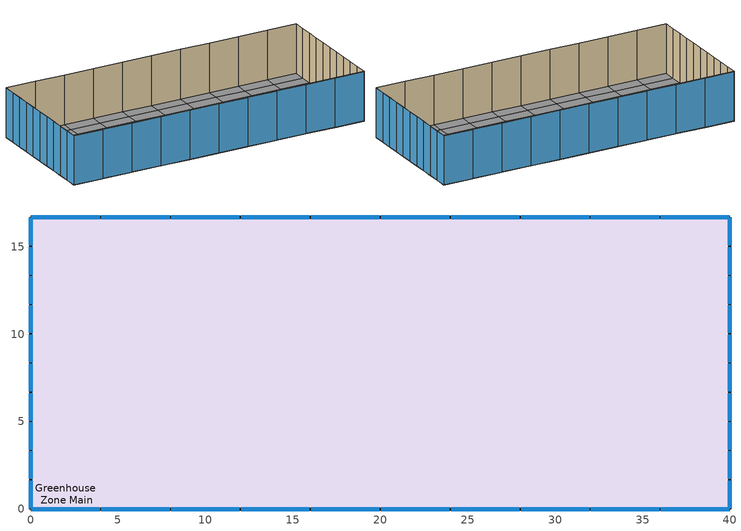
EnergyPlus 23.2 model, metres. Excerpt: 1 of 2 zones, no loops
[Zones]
Greenhouse Zone Main
 floor ground (Floor Construction): 0,0 0,1.67 4,1.67 4,0 z0; 4,0 4,1.67 8,1.67 8,0 z0; 8,0 8,1.67 12,1.67 12,0 z0; 12,0 12,1.67 16,1.67 16,0 z0; 16,0 16,1.67 20,1.67 20,0 z0; 20,0 20,1.67 24,1.67 24,0 z0; 24,0 24,1.67 28,1.67 28,0 z0; 28,0 28,1.67 32,1.67 32,0 z0; 32,0 32,1.67 36,1.67 36,0 z0; 36,0 36,1.67 40,1.67 40,0 z0; 0,1.67 0,3.34 4,3.34 4,1.67 z0; 4,1.67 4,3.34 8,3.34 8,1.67 z0; 8,1.67 8,3.34 12,3.34 12,1.67 z0; 12,1.67 12,3.34 16,3.34 16,1.67 z0; 16,1.67 16,3.34 20,3.34 20,1.67 z0; 20,1.67 20,3.34 24,3.34 24,1.67 z0; 24,1.67 24,3.34 28,3.34 28,1.67 z0; 28,1.67 28,3.34 32,3.34 32,1.67 z0; 32,1.67 32,3.34 36,3.34 36,1.67 z0; 36,1.67 36,3.34 40,3.34 40,1.67 z0; 0,3.34 0,5.01 4,5.01 4,3.34 z0; 4,3.34 4,5.01 8,5.01 8,3.34 z0; 8,3.34 8,5.01 12,5.01 12,3.34 z0; 12,3.34 12,5.01 16,5.01 16,3.34 z0; 16,3.34 16,5.01 20,5.01 20,3.34 z0; 20,3.34 20,5.01 24,5.01 24,3.34 z0; 24,3.34 24,5.01 28,5.01 28,3.34 z0; 28,3.34 28,5.01 32,5.01 32,3.34 z0; 32,3.34 32,5.01 36,5.01 36,3.34 z0; 36,3.34 36,5.01 40,5.01 40,3.34 z0; 0,5.01 0,6.68 4,6.68 4,5.01 z0; 4,5.01 4,6.68 8,6.68 8,5.01 z0; 8,5.01 8,6.68 12,6.68 12,5.01 z0; 12,5.01 12,6.68 16,6.68 16,5.01 z0; 16,5.01 16,6.68 20,6.68 20,5.01 z0; 20,5.01 20,6.68 24,6.68 24,5.01 z0; 24,5.01 24,6.68 28,6.68 28,5.01 z0; 28,5.01 28,6.68 32,6.68 32,5.01 z0; 32,5.01 32,6.68 36,6.68 36,5.01 z0; 36,5.01 36,6.68 40,6.68 40,5.01 z0; 0,6.68 0,8.35 4,8.35 4,6.68 z0; 4,6.68 4,8.35 8,8.35 8,6.68 z0; 8,6.68 8,8.35 12,8.35 12,6.68 z0; 12,6.68 12,8.35 16,8.35 16,6.68 z0; 16,6.68 16,8.35 20,8.35 20,6.68 z0; 20,6.68 20,8.35 24,8.35 24,6.68 z0; 24,6.68 24,8.35 28,8.35 28,6.68 z0; 28,6.68 28,8.35 32,8.35 32,6.68 z0; 32,6.68 32,8.35 36,8.35 36,6.68 z0; 36,6.68 36,8.35 40,8.35 40,6.68 z0; 0,8.35 0,10.02 4,10.02 4,8.35 z0; 4,8.35 4,10.02 8,10.02 8,8.35 z0; 8,8.35 8,10.02 12,10.02 12,8.35 z0; 12,8.35 12,10.02 16,10.02 16,8.35 z0; 16,8.35 16,10.02 20,10.02 20,8.35 z0; 20,8.35 20,10.02 24,10.02 24,8.35 z0; 24,8.35 24,10.02 28,10.02 28,8.35 z0; 28,8.35 28,10.02 32,10.02 32,8.35 z0; 32,8.35 32,10.02 36,10.02 36,8.35 z0; 36,8.35 36,10.02 40,10.02 40,8.35 z0; 0,10.02 0,11.69 4,11.69 4,10.02 z0; 4,10.02 4,11.69 8,11.69 8,10.02 z0; 8,10.02 8,11.69 12,11.69 12,10.02 z0; 12,10.02 12,11.69 16,11.69 16,10.02 z0; 16,10.02 16,11.69 20,11.69 20,10.02 z0; 20,10.02 20,11.69 24,11.69 24,10.02 z0; 24,10.02 24,11.69 28,11.69 28,10.02 z0; 28,10.02 28,11.69 32,11.69 32,10.02 z0; 32,10.02 32,11.69 36,11.69 36,10.02 z0; 36,10.02 36,11.69 40,11.69 40,10.02 z0; 0,11.69 0,13.36 4,13.36 4,11.69 z0; 4,11.69 4,13.36 8,13.36 8,11.69 z0; 8,11.69 8,13.36 12,13.36 12,11.69 z0; 12,11.69 12,13.36 16,13.36 16,11.69 z0; 16,11.69 16,13.36 20,13.36 20,11.69 z0; 20,11.69 20,13.36 24,13.36 24,11.69 z0; 24,11.69 24,13.36 28,13.36 28,11.69 z0; 28,11.69 28,13.36 32,13.36 32,11.69 z0; 32,11.69 32,13.36 36,13.36 36,11.69 z0; 36,11.69 36,13.36 40,13.36 40,11.69 z0; 0,13.36 0,15.03 4,15.03 4,13.36 z0; 4,13.36 4,15.03 8,15.03 8,13.36 z0; 8,13.36 8,15.03 12,15.03 12,13.36 z0; 12,13.36 12,15.03 16,15.03 16,13.36 z0; 16,13.36 16,15.03 20,15.03 20,13.36 z0; 20,13.36 20,15.03 24,15.03 24,13.36 z0; 24,13.36 24,15.03 28,15.03 28,13.36 z0; 28,13.36 28,15.03 32,15.03 32,13.36 z0; 32,13.36 32,15.03 36,15.03 36,13.36 z0; 36,13.36 36,15.03 40,15.03 40,13.36 z0; 0,15.03 0,16.7 4,16.7 4,15.03 z0; 4,15.03 4,16.7 8,16.7 8,15.03 z0; 8,15.03 8,16.7 12,16.7 12,15.03 z0; 12,15.03 12,16.7 16,16.7 16,15.03 z0; 16,15.03 16,16.7 20,16.7 20,15.03 z0; 20,15.03 20,16.7 24,16.7 24,15.03 z0; 24,15.03 24,16.7 28,16.7 28,15.03 z0; 28,15.03 28,16.7 32,16.7 32,15.03 z0; 32,15.03 32,16.7 36,16.7 36,15.03 z0; 36,15.03 36,16.7 40,16.7 40,15.03 z0
 wall outside (Wall Construction): 0,1.67 0,0 4,0 8,0 12,0 16,0 20,0 24,0 28,0 32,0 36,0 40,0 40,1.67 40,3.34 40,5.01 40,6.68 40,8.35 40,10.02 40,11.69 40,13.36 40,15.03 40,16.7 36,16.7 32,16.7 28,16.7 24,16.7 20,16.7 16,16.7 12,16.7 8,16.7 4,16.7 0,16.7 0,15.03 0,13.36 0,11.69 0,10.02 0,8.35 0,6.68 0,5.01 0,3.34 0,1.67 z0:6.5
 window (Window Construction Main): 0,1.62 0,0.05 / 0.05,0 3.95,0 / 0,3.29 0,1.72 / 0,4.96 0,3.39 / 0,6.63 0,5.06 / 0,8.3 0,6.73 / 0,9.97 0,8.4 / 0,11.64 0,10.07 / 0,13.31 0,11.74 / 0,14.98 0,13.41 / 0,16.65 0,15.08 / 3.95,16.7 0.05,16.7 / 4.05,0 7.95,0 / 7.95,16.7 4.05,16.7 / 8.05,0 11.95,0 / 11.95,16.7 8.05,16.7 / 12.05,0 15.95,0 / 15.95,16.7 12.05,16.7 / 16.05,0 19.95,0 / 19.95,16.7 16.05,16.7 / 20.05,0 23.95,0 / 23.95,16.7 20.05,16.7 / 24.05,0 27.95,0 / 27.95,16.7 24.05,16.7 / 28.05,0 31.95,0 / 31.95,16.7 28.05,16.7 / 32.05,0 35.95,0 / 35.95,16.7 32.05,16.7 / 40,0.05 40,1.62 / 36.05,0 39.95,0 / 40,1.72 40,3.29 / 40,3.39 40,4.96 / 40,5.06 40,6.63 / 40,6.73 40,8.3 / 40,8.4 40,9.97 / 40,10.07 40,11.64 / 40,11.74 40,13.31 / 40,13.41 40,14.98 / 39.95,16.7 36.05,16.7 / 40,15.08 40,16.65 z0.05:6.45
[Building]
Building 1: Solar distribution=FullExteriorWithReflections
[SizingPeriod:DesignDay] Day of month=21; Dry bulb temperature range modifier type=DefaultMultipliers; Humidity condition type=WetBulb; Barometric pressure=101193; Wind direction=0; Rain indicator=No; Snow indicator=No; Daylight saving time indicator=No; Solar model indicator=ASHRAEClearSky
Name | Month | Day type | Maximum dry bulb temperature | Daily dry bulb temperature range | Wetbulb or dewpoint at maximum dry bulb | Wind speed | Sky clearness
ann htg 99.6% condns db | 2 | WinterDesignDay | 10.9 | 0 | 10.9 | 6.71 | 0
ann clg .4% condns db=>mwb | 7 | SummerDesignDay | 44.1 | 8.8 | 30.7 | 3.35 | 1
[Site:Location]
doha_da_qat design_conditions: Latitude=25.28; Longitude=51.53; Time zone=3; Elevation=11
[Construction]
Floor Construction: Floor Material
Wall Construction: Wall Material
Window Construction Main: Window Material
[Material] Roughness=Smooth; Solar absorptance=0.7; Thermal absorptance=0.9; Visible absorptance=0.7
Name | Conductivity | Density | Specific heat | Thickness
Floor Material | 1.3 | 2300 | 1400 | 0.1
Wall Material | 50 | 7850 | 500 | 0.2
[WindowMaterial:SimpleGlazingSystem]
Window Material: Solar heat gain coefficient=0.1; U factor=2.5; Visible transmittance=0.8
[Space]
Greenhouse Space Main: Zone=Greenhouse Zone Main; Space type=Greenhouse Type Main
[SpaceList]
Greenhouse Type Main: Greenhouse Space Main
[Zone]
Greenhouse Zone Main: Multiplier=1; Part of total floor area=Yes
